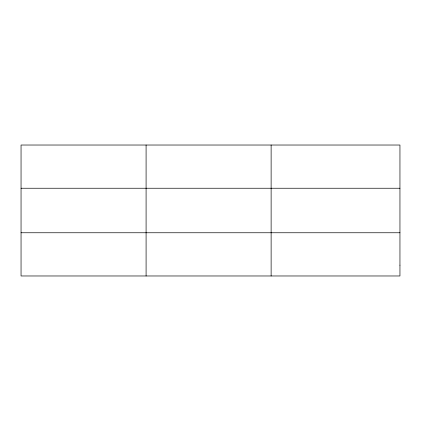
<?xml version="1.0" encoding="UTF-8"?>
<svg xmlns="http://www.w3.org/2000/svg" width="421" height="421" viewBox="0 0 421 421"><rect width="100%" height="100%" fill="white"/><g stroke="black" fill="none" stroke-linecap="round" stroke-linejoin="round"><path stroke-width="0.63" d="M146.087 145.024L146.087 275.976M271.124 145.024L271.124 275.976M21.05 188.24L399.95 188.24M21.05 232.76L399.95 232.76M399.95 265.172L399.95 275.976L21.05 275.976L21.05 145.024L399.95 145.024L399.95 265.172"/></g></svg>
